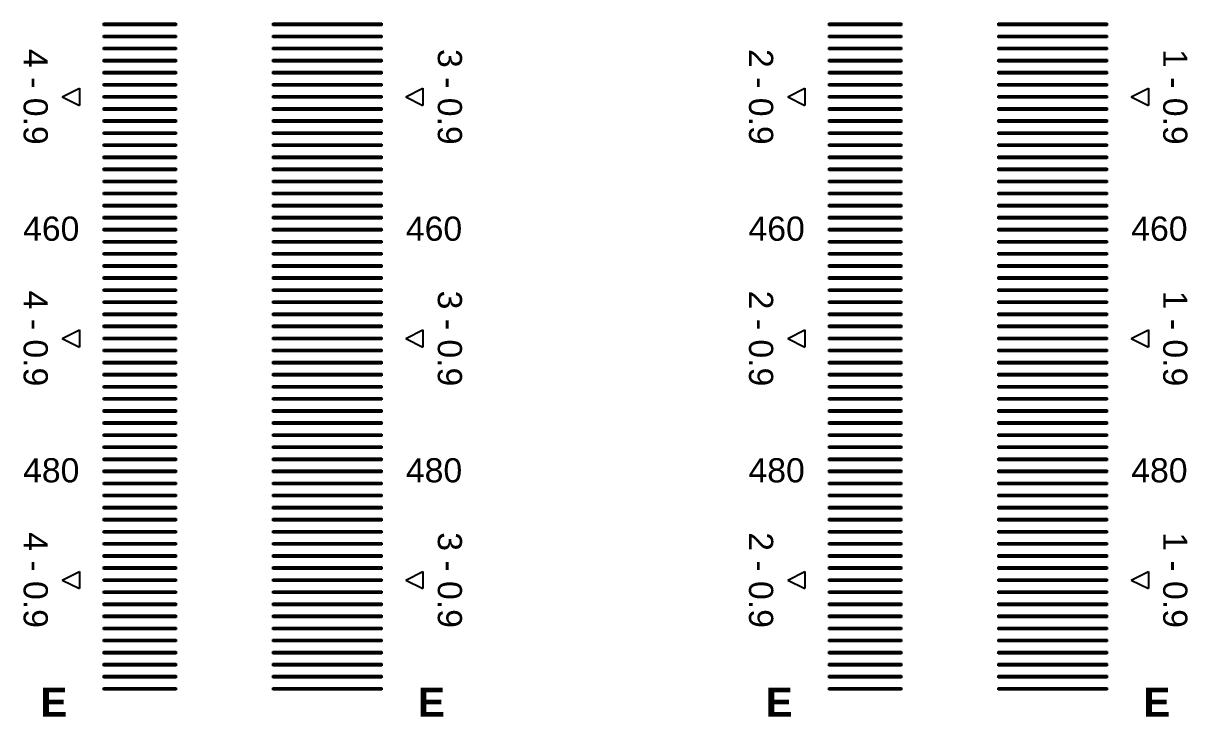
# Model space of a CAD drawing. Extents: x -24531 to 102469, y 86631 to 213631.
# Drawn here: x 53748.9 to 54230.5, y 147573.9 to 147860.9 of the extents above; entities that cross this region are included whole.
import ezdxf

# ---------------------------------------------------------------- set-up
doc = ezdxf.new("R2010")
doc.units = 13
doc.layers.add('CL - Label-1', color=120, linetype='Continuous')
doc.layers.add('CL - Label-2', color=132, linetype='Continuous')
doc.layers.add('CL - Sub-Micro', color=7, linetype='Continuous', true_color=0x47d1ff)
doc.styles.get("Standard").update_dxf_attribs({"font": 'arial.ttf'})

msp = doc.modelspace()

# ---------------------------------------------------------------- linework, layer by layer
at = {"layer": 'CL - Label-2'}
for p, q in [((53765.04, 147830.46), (53772.14, 147834)), ((53772.14, 147834), (53772.14, 147826.93)), ((53907.12, 147830.46), (53914.21, 147834)), ((53914.21, 147834), (53914.21, 147826.93)), ((54065.04, 147830.46), (54072.14, 147834)), ((54072.14, 147834), (54072.14, 147826.93)), ((54207.12, 147830.46), (54214.21, 147834)), ((54214.21, 147834), (54214.21, 147826.93)), ((53765.04, 147830.46), (53772.14, 147826.93)), ((53907.12, 147830.46), (53914.21, 147826.93)), ((54065.04, 147830.46), (54072.14, 147826.93)), ((54207.12, 147830.46), (54214.21, 147826.93)), ((53765.04, 147730.46), (53772.14, 147734)), ((53772.14, 147734), (53772.14, 147726.93)), ((53907.12, 147730.46), (53914.21, 147734)), ((53914.21, 147734), (53914.21, 147726.93)), ((54065.04, 147730.46), (54072.14, 147734)), ((54072.14, 147734), (54072.14, 147726.93)), ((54207.12, 147730.46), (54214.21, 147734)), ((54214.21, 147734), (54214.21, 147726.93)), ((53765.04, 147730.46), (53772.14, 147726.93)), ((53907.12, 147730.46), (53914.21, 147726.93)), ((54065.04, 147730.46), (54072.14, 147726.93)), ((54207.12, 147730.46), (54214.21, 147726.93)), ((53765.04, 147630.46), (53772.14, 147634)), ((53772.14, 147634), (53772.14, 147626.93)), ((53907.12, 147630.46), (53914.21, 147634)), ((53914.21, 147634), (53914.21, 147626.93)), ((54065.04, 147630.46), (54072.14, 147634)), ((54072.14, 147634), (54072.14, 147626.93)), ((54207.12, 147630.46), (54214.21, 147634)), ((54214.21, 147634), (54214.21, 147626.93)), ((53765.04, 147630.46), (53772.14, 147626.93)), ((53907.12, 147630.46), (53914.21, 147626.93)), ((54065.04, 147630.46), (54072.14, 147626.93)), ((54207.12, 147630.46), (54214.21, 147626.93))]:
    msp.add_line(p, q, dxfattribs=at)
at = {"layer": 'CL - Sub-Micro'}
for p, q in [((53782.12, 147860.01), (53782.12, 147860.91)), ((53782.12, 147860.91), (53812.12, 147860.91)), ((53812.12, 147860.01), (53782.12, 147860.01)), ((53812.12, 147860.91), (53812.12, 147860.01)), ((53852.12, 147860.01), (53852.12, 147860.91)), ((53852.12, 147860.91), (53897.12, 147860.91)), ((53897.12, 147860.01), (53852.12, 147860.01)), ((53897.12, 147860.91), (53897.12, 147860.01)), ((54082.12, 147860.01), (54082.12, 147860.91)), ((54082.12, 147860.91), (54112.12, 147860.91)), ((54112.12, 147860.01), (54082.12, 147860.01)), ((54112.12, 147860.91), (54112.12, 147860.01)), ((54152.12, 147860.01), (54152.12, 147860.91)), ((54152.12, 147860.91), (54197.12, 147860.91)), ((54197.12, 147860.01), (54152.12, 147860.01)), ((54197.12, 147860.91), (54197.12, 147860.01)), ((53782.12, 147855.01), (53782.12, 147855.91)), ((53782.12, 147855.91), (53812.12, 147855.91)), ((53812.12, 147855.01), (53782.12, 147855.01)), ((53812.12, 147855.91), (53812.12, 147855.01)), ((53852.12, 147855.01), (53852.12, 147855.91)), ((53852.12, 147855.91), (53897.12, 147855.91)), ((53897.12, 147855.01), (53852.12, 147855.01)), ((53897.12, 147855.91), (53897.12, 147855.01)), ((54082.12, 147855.01), (54082.12, 147855.91)), ((54082.12, 147855.91), (54112.12, 147855.91)), ((54112.12, 147855.01), (54082.12, 147855.01)), ((54112.12, 147855.91), (54112.12, 147855.01)), ((54152.12, 147855.01), (54152.12, 147855.91)), ((54152.12, 147855.91), (54197.12, 147855.91)), ((54197.12, 147855.01), (54152.12, 147855.01)), ((54197.12, 147855.91), (54197.12, 147855.01)), ((53782.12, 147850.01), (53782.12, 147850.91)), ((53782.12, 147850.91), (53812.12, 147850.91)), ((53812.12, 147850.01), (53782.12, 147850.01)), ((53812.12, 147850.91), (53812.12, 147850.01)), ((53852.12, 147850.01), (53852.12, 147850.91)), ((53852.12, 147850.91), (53897.12, 147850.91)), ((53897.12, 147850.01), (53852.12, 147850.01)), ((53897.12, 147850.91), (53897.12, 147850.01)), ((54082.12, 147850.01), (54082.12, 147850.91)), ((54082.12, 147850.91), (54112.12, 147850.91)), ((54112.12, 147850.01), (54082.12, 147850.01)), ((54112.12, 147850.91), (54112.12, 147850.01)), ((54152.12, 147850.01), (54152.12, 147850.91)), ((54152.12, 147850.91), (54197.12, 147850.91)), ((54197.12, 147850.01), (54152.12, 147850.01)), ((54197.12, 147850.91), (54197.12, 147850.01)), ((53782.12, 147845.01), (53782.12, 147845.91)), ((53782.12, 147845.91), (53812.12, 147845.91)), ((53812.12, 147845.01), (53782.12, 147845.01)), ((53812.12, 147845.91), (53812.12, 147845.01)), ((53852.12, 147845.01), (53852.12, 147845.91)), ((53852.12, 147845.91), (53897.12, 147845.91)), ((53897.12, 147845.01), (53852.12, 147845.01)), ((53897.12, 147845.91), (53897.12, 147845.01)), ((54082.12, 147845.01), (54082.12, 147845.91)), ((54082.12, 147845.91), (54112.12, 147845.91)), ((54112.12, 147845.01), (54082.12, 147845.01)), ((54112.12, 147845.91), (54112.12, 147845.01)), ((54152.12, 147845.01), (54152.12, 147845.91)), ((54152.12, 147845.91), (54197.12, 147845.91)), ((54197.12, 147845.01), (54152.12, 147845.01)), ((54197.12, 147845.91), (54197.12, 147845.01)), ((53782.12, 147840.01), (53782.12, 147840.91)), ((53782.12, 147840.91), (53812.12, 147840.91)), ((53812.12, 147840.01), (53782.12, 147840.01)), ((53812.12, 147840.91), (53812.12, 147840.01)), ((53852.12, 147840.01), (53852.12, 147840.91)), ((53852.12, 147840.91), (53897.12, 147840.91)), ((53897.12, 147840.01), (53852.12, 147840.01)), ((53897.12, 147840.91), (53897.12, 147840.01)), ((54082.12, 147840.01), (54082.12, 147840.91)), ((54082.12, 147840.91), (54112.12, 147840.91)), ((54112.12, 147840.01), (54082.12, 147840.01)), ((54112.12, 147840.91), (54112.12, 147840.01)), ((54152.12, 147840.01), (54152.12, 147840.91)), ((54152.12, 147840.91), (54197.12, 147840.91)), ((54197.12, 147840.01), (54152.12, 147840.01)), ((54197.12, 147840.91), (54197.12, 147840.01)), ((53782.12, 147835.01), (53782.12, 147835.91)), ((53782.12, 147835.91), (53812.12, 147835.91)), ((53812.12, 147835.01), (53782.12, 147835.01)), ((53812.12, 147835.91), (53812.12, 147835.01)), ((53852.12, 147835.01), (53852.12, 147835.91)), ((53852.12, 147835.91), (53897.12, 147835.91)), ((53897.12, 147835.01), (53852.12, 147835.01)), ((53897.12, 147835.91), (53897.12, 147835.01)), ((54082.12, 147835.01), (54082.12, 147835.91)), ((54082.12, 147835.91), (54112.12, 147835.91)), ((54112.12, 147835.01), (54082.12, 147835.01)), ((54112.12, 147835.91), (54112.12, 147835.01)), ((54152.12, 147835.01), (54152.12, 147835.91)), ((54152.12, 147835.91), (54197.12, 147835.91)), ((54197.12, 147835.01), (54152.12, 147835.01)), ((54197.12, 147835.91), (54197.12, 147835.01)), ((53782.12, 147830.01), (53782.12, 147830.91)), ((53782.12, 147830.91), (53812.12, 147830.91)), ((53812.12, 147830.01), (53782.12, 147830.01)), ((53812.12, 147830.91), (53812.12, 147830.01)), ((53852.12, 147830.01), (53852.12, 147830.91)), ((53852.12, 147830.91), (53897.12, 147830.91)), ((53897.12, 147830.01), (53852.12, 147830.01)), ((53897.12, 147830.91), (53897.12, 147830.01)), ((54082.12, 147830.01), (54082.12, 147830.91)), ((54082.12, 147830.91), (54112.12, 147830.91)), ((54112.12, 147830.01), (54082.12, 147830.01)), ((54112.12, 147830.91), (54112.12, 147830.01)), ((54152.12, 147830.01), (54152.12, 147830.91)), ((54152.12, 147830.91), (54197.12, 147830.91)), ((54197.12, 147830.01), (54152.12, 147830.01)), ((54197.12, 147830.91), (54197.12, 147830.01)), ((53782.12, 147825.01), (53782.12, 147825.91)), ((53782.12, 147825.91), (53812.12, 147825.91)), ((53812.12, 147825.01), (53782.12, 147825.01)), ((53812.12, 147825.91), (53812.12, 147825.01)), ((53852.12, 147825.01), (53852.12, 147825.91)), ((53852.12, 147825.91), (53897.12, 147825.91)), ((53897.12, 147825.01), (53852.12, 147825.01)), ((53897.12, 147825.91), (53897.12, 147825.01)), ((54082.12, 147825.01), (54082.12, 147825.91)), ((54082.12, 147825.91), (54112.12, 147825.91)), ((54112.12, 147825.01), (54082.12, 147825.01)), ((54112.12, 147825.91), (54112.12, 147825.01)), ((54152.12, 147825.01), (54152.12, 147825.91)), ((54152.12, 147825.91), (54197.12, 147825.91)), ((54197.12, 147825.01), (54152.12, 147825.01)), ((54197.12, 147825.91), (54197.12, 147825.01)), ((53782.12, 147820.01), (53782.12, 147820.91)), ((53782.12, 147820.91), (53812.12, 147820.91)), ((53812.12, 147820.01), (53782.12, 147820.01)), ((53812.12, 147820.91), (53812.12, 147820.01)), ((53852.12, 147820.01), (53852.12, 147820.91)), ((53852.12, 147820.91), (53897.12, 147820.91)), ((53897.12, 147820.01), (53852.12, 147820.01)), ((53897.12, 147820.91), (53897.12, 147820.01)), ((54082.12, 147820.01), (54082.12, 147820.91)), ((54082.12, 147820.91), (54112.12, 147820.91)), ((54112.12, 147820.01), (54082.12, 147820.01)), ((54112.12, 147820.91), (54112.12, 147820.01)), ((54152.12, 147820.01), (54152.12, 147820.91)), ((54152.12, 147820.91), (54197.12, 147820.91)), ((54197.12, 147820.01), (54152.12, 147820.01)), ((54197.12, 147820.91), (54197.12, 147820.01)), ((53782.12, 147815.01), (53782.12, 147815.91)), ((53782.12, 147815.91), (53812.12, 147815.91)), ((53812.12, 147815.01), (53782.12, 147815.01)), ((53812.12, 147815.91), (53812.12, 147815.01)), ((53852.12, 147815.01), (53852.12, 147815.91)), ((53852.12, 147815.91), (53897.12, 147815.91)), ((53897.12, 147815.01), (53852.12, 147815.01)), ((53897.12, 147815.91), (53897.12, 147815.01)), ((54082.12, 147815.01), (54082.12, 147815.91)), ((54082.12, 147815.91), (54112.12, 147815.91)), ((54112.12, 147815.01), (54082.12, 147815.01)), ((54112.12, 147815.91), (54112.12, 147815.01)), ((54152.12, 147815.01), (54152.12, 147815.91)), ((54152.12, 147815.91), (54197.12, 147815.91)), ((54197.12, 147815.01), (54152.12, 147815.01)), ((54197.12, 147815.91), (54197.12, 147815.01)), ((53782.12, 147810.01), (53782.12, 147810.91)), ((53782.12, 147810.91), (53812.12, 147810.91)), ((53812.12, 147810.01), (53782.12, 147810.01)), ((53812.12, 147810.91), (53812.12, 147810.01)), ((53852.12, 147810.01), (53852.12, 147810.91)), ((53852.12, 147810.91), (53897.12, 147810.91)), ((53897.12, 147810.01), (53852.12, 147810.01)), ((53897.12, 147810.91), (53897.12, 147810.01)), ((54082.12, 147810.01), (54082.12, 147810.91)), ((54082.12, 147810.91), (54112.12, 147810.91)), ((54112.12, 147810.01), (54082.12, 147810.01)), ((54112.12, 147810.91), (54112.12, 147810.01)), ((54152.12, 147810.01), (54152.12, 147810.91)), ((54152.12, 147810.91), (54197.12, 147810.91)), ((54197.12, 147810.01), (54152.12, 147810.01)), ((54197.12, 147810.91), (54197.12, 147810.01)), ((53782.12, 147805.01), (53782.12, 147805.91)), ((53782.12, 147805.91), (53812.12, 147805.91)), ((53812.12, 147805.91), (53812.12, 147805.01)), ((53852.12, 147805.01), (53852.12, 147805.91)), ((53852.12, 147805.91), (53897.12, 147805.91)), ((53897.12, 147805.91), (53897.12, 147805.01)), ((54082.12, 147805.01), (54082.12, 147805.91)), ((54082.12, 147805.91), (54112.12, 147805.91)), ((54112.12, 147805.91), (54112.12, 147805.01)), ((54152.12, 147805.01), (54152.12, 147805.91)), ((54152.12, 147805.91), (54197.12, 147805.91)), ((54197.12, 147805.91), (54197.12, 147805.01)), ((53812.12, 147805.01), (53782.12, 147805.01)), ((53782.12, 147800.01), (53782.12, 147800.91)), ((53782.12, 147800.91), (53812.12, 147800.91)), ((53812.12, 147800.91), (53812.12, 147800.01)), ((53897.12, 147805.01), (53852.12, 147805.01)), ((53852.12, 147800.01), (53852.12, 147800.91)), ((53852.12, 147800.91), (53897.12, 147800.91)), ((53897.12, 147800.91), (53897.12, 147800.01)), ((54112.12, 147805.01), (54082.12, 147805.01)), ((54082.12, 147800.01), (54082.12, 147800.91)), ((54082.12, 147800.91), (54112.12, 147800.91)), ((54112.12, 147800.91), (54112.12, 147800.01)), ((54197.12, 147805.01), (54152.12, 147805.01)), ((54152.12, 147800.01), (54152.12, 147800.91)), ((54152.12, 147800.91), (54197.12, 147800.91)), ((54197.12, 147800.91), (54197.12, 147800.01)), ((53812.12, 147800.01), (53782.12, 147800.01)), ((53782.12, 147795.01), (53782.12, 147795.91)), ((53782.12, 147795.91), (53812.12, 147795.91)), ((53812.12, 147795.91), (53812.12, 147795.01)), ((53897.12, 147800.01), (53852.12, 147800.01)), ((53852.12, 147795.01), (53852.12, 147795.91)), ((53852.12, 147795.91), (53897.12, 147795.91)), ((53897.12, 147795.91), (53897.12, 147795.01)), ((54112.12, 147800.01), (54082.12, 147800.01)), ((54082.12, 147795.01), (54082.12, 147795.91)), ((54082.12, 147795.91), (54112.12, 147795.91)), ((54112.12, 147795.91), (54112.12, 147795.01)), ((54197.12, 147800.01), (54152.12, 147800.01)), ((54152.12, 147795.01), (54152.12, 147795.91)), ((54152.12, 147795.91), (54197.12, 147795.91)), ((54197.12, 147795.91), (54197.12, 147795.01)), ((53812.12, 147795.01), (53782.12, 147795.01)), ((53782.12, 147790.01), (53782.12, 147790.91)), ((53782.12, 147790.91), (53812.12, 147790.91)), ((53812.12, 147790.91), (53812.12, 147790.01)), ((53897.12, 147795.01), (53852.12, 147795.01)), ((53852.12, 147790.01), (53852.12, 147790.91)), ((53852.12, 147790.91), (53897.12, 147790.91)), ((53897.12, 147790.91), (53897.12, 147790.01)), ((54112.12, 147795.01), (54082.12, 147795.01)), ((54082.12, 147790.01), (54082.12, 147790.91)), ((54082.12, 147790.91), (54112.12, 147790.91)), ((54112.12, 147790.91), (54112.12, 147790.01)), ((54197.12, 147795.01), (54152.12, 147795.01)), ((54152.12, 147790.01), (54152.12, 147790.91)), ((54152.12, 147790.91), (54197.12, 147790.91)), ((54197.12, 147790.91), (54197.12, 147790.01)), ((53812.12, 147790.01), (53782.12, 147790.01)), ((53782.12, 147785.01), (53782.12, 147785.91)), ((53782.12, 147785.91), (53812.12, 147785.91)), ((53812.12, 147785.91), (53812.12, 147785.01)), ((53897.12, 147790.01), (53852.12, 147790.01)), ((53852.12, 147785.01), (53852.12, 147785.91)), ((53852.12, 147785.91), (53897.12, 147785.91)), ((53897.12, 147785.91), (53897.12, 147785.01)), ((54112.12, 147790.01), (54082.12, 147790.01)), ((54082.12, 147785.01), (54082.12, 147785.91)), ((54082.12, 147785.91), (54112.12, 147785.91)), ((54112.12, 147785.91), (54112.12, 147785.01)), ((54197.12, 147790.01), (54152.12, 147790.01)), ((54152.12, 147785.01), (54152.12, 147785.91)), ((54152.12, 147785.91), (54197.12, 147785.91)), ((54197.12, 147785.91), (54197.12, 147785.01)), ((53812.12, 147785.01), (53782.12, 147785.01)), ((53897.12, 147785.01), (53852.12, 147785.01)), ((54112.12, 147785.01), (54082.12, 147785.01)), ((54197.12, 147785.01), (54152.12, 147785.01)), ((53782.12, 147780.01), (53782.12, 147780.91)), ((53782.12, 147780.91), (53812.12, 147780.91)), ((53812.12, 147780.01), (53782.12, 147780.01)), ((53812.12, 147780.91), (53812.12, 147780.01)), ((53852.12, 147780.01), (53852.12, 147780.91)), ((53852.12, 147780.91), (53897.12, 147780.91)), ((53897.12, 147780.01), (53852.12, 147780.01)), ((53897.12, 147780.91), (53897.12, 147780.01)), ((54082.12, 147780.01), (54082.12, 147780.91)), ((54082.12, 147780.91), (54112.12, 147780.91)), ((54112.12, 147780.01), (54082.12, 147780.01)), ((54112.12, 147780.91), (54112.12, 147780.01)), ((54152.12, 147780.01), (54152.12, 147780.91)), ((54152.12, 147780.91), (54197.12, 147780.91)), ((54197.12, 147780.01), (54152.12, 147780.01)), ((54197.12, 147780.91), (54197.12, 147780.01)), ((53782.12, 147775.01), (53782.12, 147775.91)), ((53782.12, 147775.91), (53812.12, 147775.91)), ((53812.12, 147775.01), (53782.12, 147775.01)), ((53812.12, 147775.91), (53812.12, 147775.01)), ((53852.12, 147775.01), (53852.12, 147775.91)), ((53852.12, 147775.91), (53897.12, 147775.91)), ((53897.12, 147775.01), (53852.12, 147775.01)), ((53897.12, 147775.91), (53897.12, 147775.01)), ((54082.12, 147775.01), (54082.12, 147775.91)), ((54082.12, 147775.91), (54112.12, 147775.91)), ((54112.12, 147775.01), (54082.12, 147775.01)), ((54112.12, 147775.91), (54112.12, 147775.01)), ((54152.12, 147775.01), (54152.12, 147775.91)), ((54152.12, 147775.91), (54197.12, 147775.91)), ((54197.12, 147775.01), (54152.12, 147775.01)), ((54197.12, 147775.91), (54197.12, 147775.01)), ((53782.12, 147770.01), (53782.12, 147770.91)), ((53782.12, 147770.91), (53812.12, 147770.91)), ((53812.12, 147770.01), (53782.12, 147770.01)), ((53812.12, 147770.91), (53812.12, 147770.01)), ((53852.12, 147770.01), (53852.12, 147770.91)), ((53852.12, 147770.91), (53897.12, 147770.91)), ((53897.12, 147770.01), (53852.12, 147770.01)), ((53897.12, 147770.91), (53897.12, 147770.01)), ((54082.12, 147770.01), (54082.12, 147770.91)), ((54082.12, 147770.91), (54112.12, 147770.91)), ((54112.12, 147770.01), (54082.12, 147770.01)), ((54112.12, 147770.91), (54112.12, 147770.01)), ((54152.12, 147770.01), (54152.12, 147770.91)), ((54152.12, 147770.91), (54197.12, 147770.91)), ((54197.12, 147770.01), (54152.12, 147770.01)), ((54197.12, 147770.91), (54197.12, 147770.01)), ((53782.12, 147765.01), (53782.12, 147765.91)), ((53782.12, 147765.91), (53812.12, 147765.91)), ((53812.12, 147765.01), (53782.12, 147765.01)), ((53812.12, 147765.91), (53812.12, 147765.01)), ((53852.12, 147765.01), (53852.12, 147765.91)), ((53852.12, 147765.91), (53897.12, 147765.91)), ((53897.12, 147765.01), (53852.12, 147765.01)), ((53897.12, 147765.91), (53897.12, 147765.01)), ((54082.12, 147765.01), (54082.12, 147765.91)), ((54082.12, 147765.91), (54112.12, 147765.91)), ((54112.12, 147765.01), (54082.12, 147765.01)), ((54112.12, 147765.91), (54112.12, 147765.01)), ((54152.12, 147765.01), (54152.12, 147765.91)), ((54152.12, 147765.91), (54197.12, 147765.91)), ((54197.12, 147765.01), (54152.12, 147765.01)), ((54197.12, 147765.91), (54197.12, 147765.01)), ((53782.12, 147760.01), (53782.12, 147760.91)), ((53782.12, 147760.91), (53812.12, 147760.91)), ((53812.12, 147760.01), (53782.12, 147760.01)), ((53812.12, 147760.91), (53812.12, 147760.01)), ((53852.12, 147760.01), (53852.12, 147760.91)), ((53852.12, 147760.91), (53897.12, 147760.91)), ((53897.12, 147760.01), (53852.12, 147760.01)), ((53897.12, 147760.91), (53897.12, 147760.01)), ((54082.12, 147760.01), (54082.12, 147760.91)), ((54082.12, 147760.91), (54112.12, 147760.91)), ((54112.12, 147760.01), (54082.12, 147760.01)), ((54112.12, 147760.91), (54112.12, 147760.01)), ((54152.12, 147760.01), (54152.12, 147760.91)), ((54152.12, 147760.91), (54197.12, 147760.91)), ((54197.12, 147760.01), (54152.12, 147760.01)), ((54197.12, 147760.91), (54197.12, 147760.01)), ((53782.12, 147755.01), (53782.12, 147755.91)), ((53782.12, 147755.91), (53812.12, 147755.91)), ((53812.12, 147755.01), (53782.12, 147755.01)), ((53812.12, 147755.91), (53812.12, 147755.01)), ((53852.12, 147755.01), (53852.12, 147755.91)), ((53852.12, 147755.91), (53897.12, 147755.91)), ((53897.12, 147755.01), (53852.12, 147755.01)), ((53897.12, 147755.91), (53897.12, 147755.01)), ((54082.12, 147755.01), (54082.12, 147755.91)), ((54082.12, 147755.91), (54112.12, 147755.91)), ((54112.12, 147755.01), (54082.12, 147755.01)), ((54112.12, 147755.91), (54112.12, 147755.01)), ((54152.12, 147755.01), (54152.12, 147755.91)), ((54152.12, 147755.91), (54197.12, 147755.91)), ((54197.12, 147755.01), (54152.12, 147755.01)), ((54197.12, 147755.91), (54197.12, 147755.01)), ((53782.12, 147750.01), (53782.12, 147750.91)), ((53782.12, 147750.91), (53812.12, 147750.91)), ((53812.12, 147750.01), (53782.12, 147750.01)), ((53812.12, 147750.91), (53812.12, 147750.01)), ((53852.12, 147750.01), (53852.12, 147750.91)), ((53852.12, 147750.91), (53897.12, 147750.91)), ((53897.12, 147750.01), (53852.12, 147750.01)), ((53897.12, 147750.91), (53897.12, 147750.01)), ((54082.12, 147750.01), (54082.12, 147750.91)), ((54082.12, 147750.91), (54112.12, 147750.91)), ((54112.12, 147750.01), (54082.12, 147750.01)), ((54112.12, 147750.91), (54112.12, 147750.01)), ((54152.12, 147750.01), (54152.12, 147750.91)), ((54152.12, 147750.91), (54197.12, 147750.91)), ((54197.12, 147750.01), (54152.12, 147750.01)), ((54197.12, 147750.91), (54197.12, 147750.01)), ((53782.12, 147745.01), (53782.12, 147745.91)), ((53782.12, 147745.91), (53812.12, 147745.91)), ((53812.12, 147745.01), (53782.12, 147745.01)), ((53812.12, 147745.91), (53812.12, 147745.01)), ((53852.12, 147745.01), (53852.12, 147745.91)), ((53852.12, 147745.91), (53897.12, 147745.91)), ((53897.12, 147745.01), (53852.12, 147745.01)), ((53897.12, 147745.91), (53897.12, 147745.01)), ((54082.12, 147745.01), (54082.12, 147745.91)), ((54082.12, 147745.91), (54112.12, 147745.91)), ((54112.12, 147745.01), (54082.12, 147745.01)), ((54112.12, 147745.91), (54112.12, 147745.01)), ((54152.12, 147745.01), (54152.12, 147745.91)), ((54152.12, 147745.91), (54197.12, 147745.91)), ((54197.12, 147745.01), (54152.12, 147745.01)), ((54197.12, 147745.91), (54197.12, 147745.01)), ((53782.12, 147740.01), (53782.12, 147740.91)), ((53782.12, 147740.91), (53812.12, 147740.91)), ((53812.12, 147740.01), (53782.12, 147740.01)), ((53812.12, 147740.91), (53812.12, 147740.01)), ((53852.12, 147740.01), (53852.12, 147740.91)), ((53852.12, 147740.91), (53897.12, 147740.91)), ((53897.12, 147740.01), (53852.12, 147740.01)), ((53897.12, 147740.91), (53897.12, 147740.01)), ((54082.12, 147740.01), (54082.12, 147740.91)), ((54082.12, 147740.91), (54112.12, 147740.91)), ((54112.12, 147740.01), (54082.12, 147740.01)), ((54112.12, 147740.91), (54112.12, 147740.01)), ((54152.12, 147740.01), (54152.12, 147740.91)), ((54152.12, 147740.91), (54197.12, 147740.91)), ((54197.12, 147740.01), (54152.12, 147740.01)), ((54197.12, 147740.91), (54197.12, 147740.01)), ((53782.12, 147735.01), (53782.12, 147735.91)), ((53782.12, 147735.91), (53812.12, 147735.91)), ((53812.12, 147735.01), (53782.12, 147735.01)), ((53812.12, 147735.91), (53812.12, 147735.01)), ((53852.12, 147735.01), (53852.12, 147735.91)), ((53852.12, 147735.91), (53897.12, 147735.91)), ((53897.12, 147735.01), (53852.12, 147735.01)), ((53897.12, 147735.91), (53897.12, 147735.01)), ((54082.12, 147735.01), (54082.12, 147735.91)), ((54082.12, 147735.91), (54112.12, 147735.91)), ((54112.12, 147735.01), (54082.12, 147735.01)), ((54112.12, 147735.91), (54112.12, 147735.01)), ((54152.12, 147735.01), (54152.12, 147735.91)), ((54152.12, 147735.91), (54197.12, 147735.91)), ((54197.12, 147735.01), (54152.12, 147735.01)), ((54197.12, 147735.91), (54197.12, 147735.01)), ((53782.12, 147730.01), (53782.12, 147730.91)), ((53782.12, 147730.91), (53812.12, 147730.91)), ((53812.12, 147730.01), (53782.12, 147730.01)), ((53812.12, 147730.91), (53812.12, 147730.01)), ((53852.12, 147730.01), (53852.12, 147730.91)), ((53852.12, 147730.91), (53897.12, 147730.91)), ((53897.12, 147730.01), (53852.12, 147730.01)), ((53897.12, 147730.91), (53897.12, 147730.01)), ((54082.12, 147730.01), (54082.12, 147730.91)), ((54082.12, 147730.91), (54112.12, 147730.91)), ((54112.12, 147730.01), (54082.12, 147730.01)), ((54112.12, 147730.91), (54112.12, 147730.01)), ((54152.12, 147730.01), (54152.12, 147730.91)), ((54152.12, 147730.91), (54197.12, 147730.91)), ((54197.12, 147730.01), (54152.12, 147730.01)), ((54197.12, 147730.91), (54197.12, 147730.01)), ((53782.12, 147725.01), (53782.12, 147725.91)), ((53782.12, 147725.91), (53812.12, 147725.91)), ((53812.12, 147725.01), (53782.12, 147725.01)), ((53812.12, 147725.91), (53812.12, 147725.01)), ((53852.12, 147725.01), (53852.12, 147725.91)), ((53852.12, 147725.91), (53897.12, 147725.91)), ((53897.12, 147725.01), (53852.12, 147725.01)), ((53897.12, 147725.91), (53897.12, 147725.01)), ((54082.12, 147725.01), (54082.12, 147725.91)), ((54082.12, 147725.91), (54112.12, 147725.91)), ((54112.12, 147725.01), (54082.12, 147725.01)), ((54112.12, 147725.91), (54112.12, 147725.01)), ((54152.12, 147725.01), (54152.12, 147725.91)), ((54152.12, 147725.91), (54197.12, 147725.91)), ((54197.12, 147725.01), (54152.12, 147725.01)), ((54197.12, 147725.91), (54197.12, 147725.01)), ((53782.12, 147720.01), (53782.12, 147720.91)), ((53782.12, 147720.91), (53812.12, 147720.91)), ((53812.12, 147720.01), (53782.12, 147720.01)), ((53812.12, 147720.91), (53812.12, 147720.01)), ((53852.12, 147720.01), (53852.12, 147720.91)), ((53852.12, 147720.91), (53897.12, 147720.91)), ((53897.12, 147720.01), (53852.12, 147720.01)), ((53897.12, 147720.91), (53897.12, 147720.01)), ((54082.12, 147720.01), (54082.12, 147720.91)), ((54082.12, 147720.91), (54112.12, 147720.91)), ((54112.12, 147720.01), (54082.12, 147720.01)), ((54112.12, 147720.91), (54112.12, 147720.01)), ((54152.12, 147720.01), (54152.12, 147720.91)), ((54152.12, 147720.91), (54197.12, 147720.91)), ((54197.12, 147720.01), (54152.12, 147720.01)), ((54197.12, 147720.91), (54197.12, 147720.01)), ((53782.12, 147715.01), (53782.12, 147715.91)), ((53782.12, 147715.91), (53812.12, 147715.91)), ((53812.12, 147715.01), (53782.12, 147715.01)), ((53812.12, 147715.91), (53812.12, 147715.01)), ((53852.12, 147715.01), (53852.12, 147715.91)), ((53852.12, 147715.91), (53897.12, 147715.91)), ((53897.12, 147715.01), (53852.12, 147715.01)), ((53897.12, 147715.91), (53897.12, 147715.01)), ((54082.12, 147715.01), (54082.12, 147715.91)), ((54082.12, 147715.91), (54112.12, 147715.91)), ((54112.12, 147715.01), (54082.12, 147715.01)), ((54112.12, 147715.91), (54112.12, 147715.01)), ((54152.12, 147715.01), (54152.12, 147715.91)), ((54152.12, 147715.91), (54197.12, 147715.91)), ((54197.12, 147715.01), (54152.12, 147715.01)), ((54197.12, 147715.91), (54197.12, 147715.01)), ((53782.12, 147710.01), (53782.12, 147710.91)), ((53782.12, 147710.91), (53812.12, 147710.91)), ((53812.12, 147710.01), (53782.12, 147710.01)), ((53812.12, 147710.91), (53812.12, 147710.01)), ((53852.12, 147710.01), (53852.12, 147710.91)), ((53852.12, 147710.91), (53897.12, 147710.91)), ((53897.12, 147710.01), (53852.12, 147710.01)), ((53897.12, 147710.91), (53897.12, 147710.01)), ((54082.12, 147710.01), (54082.12, 147710.91)), ((54082.12, 147710.91), (54112.12, 147710.91)), ((54112.12, 147710.01), (54082.12, 147710.01)), ((54112.12, 147710.91), (54112.12, 147710.01)), ((54152.12, 147710.01), (54152.12, 147710.91)), ((54152.12, 147710.91), (54197.12, 147710.91)), ((54197.12, 147710.01), (54152.12, 147710.01)), ((54197.12, 147710.91), (54197.12, 147710.01)), ((53782.12, 147705.01), (53782.12, 147705.91)), ((53782.12, 147705.91), (53812.12, 147705.91)), ((53812.12, 147705.01), (53782.12, 147705.01)), ((53812.12, 147705.91), (53812.12, 147705.01)), ((53852.12, 147705.01), (53852.12, 147705.91)), ((53852.12, 147705.91), (53897.12, 147705.91)), ((53897.12, 147705.01), (53852.12, 147705.01)), ((53897.12, 147705.91), (53897.12, 147705.01)), ((54082.12, 147705.01), (54082.12, 147705.91)), ((54082.12, 147705.91), (54112.12, 147705.91)), ((54112.12, 147705.01), (54082.12, 147705.01)), ((54112.12, 147705.91), (54112.12, 147705.01)), ((54152.12, 147705.01), (54152.12, 147705.91)), ((54152.12, 147705.91), (54197.12, 147705.91)), ((54197.12, 147705.01), (54152.12, 147705.01)), ((54197.12, 147705.91), (54197.12, 147705.01)), ((53782.12, 147700.01), (53782.12, 147700.91)), ((53782.12, 147700.91), (53812.12, 147700.91)), ((53812.12, 147700.01), (53782.12, 147700.01)), ((53812.12, 147700.91), (53812.12, 147700.01)), ((53852.12, 147700.01), (53852.12, 147700.91)), ((53852.12, 147700.91), (53897.12, 147700.91)), ((53897.12, 147700.01), (53852.12, 147700.01)), ((53897.12, 147700.91), (53897.12, 147700.01)), ((54082.12, 147700.01), (54082.12, 147700.91)), ((54082.12, 147700.91), (54112.12, 147700.91)), ((54112.12, 147700.01), (54082.12, 147700.01)), ((54112.12, 147700.91), (54112.12, 147700.01)), ((54152.12, 147700.01), (54152.12, 147700.91)), ((54152.12, 147700.91), (54197.12, 147700.91)), ((54197.12, 147700.01), (54152.12, 147700.01)), ((54197.12, 147700.91), (54197.12, 147700.01)), ((53782.12, 147695.01), (53782.12, 147695.91)), ((53782.12, 147695.91), (53812.12, 147695.91)), ((53812.12, 147695.01), (53782.12, 147695.01)), ((53812.12, 147695.91), (53812.12, 147695.01)), ((53852.12, 147695.01), (53852.12, 147695.91)), ((53852.12, 147695.91), (53897.12, 147695.91)), ((53897.12, 147695.01), (53852.12, 147695.01)), ((53897.12, 147695.91), (53897.12, 147695.01)), ((54082.12, 147695.01), (54082.12, 147695.91)), ((54082.12, 147695.91), (54112.12, 147695.91)), ((54112.12, 147695.01), (54082.12, 147695.01)), ((54112.12, 147695.91), (54112.12, 147695.01)), ((54152.12, 147695.01), (54152.12, 147695.91)), ((54152.12, 147695.91), (54197.12, 147695.91)), ((54197.12, 147695.01), (54152.12, 147695.01)), ((54197.12, 147695.91), (54197.12, 147695.01)), ((53782.12, 147690.01), (53782.12, 147690.91)), ((53782.12, 147690.91), (53812.12, 147690.91)), ((53812.12, 147690.01), (53782.12, 147690.01)), ((53812.12, 147690.91), (53812.12, 147690.01)), ((53852.12, 147690.01), (53852.12, 147690.91)), ((53852.12, 147690.91), (53897.12, 147690.91)), ((53897.12, 147690.01), (53852.12, 147690.01)), ((53897.12, 147690.91), (53897.12, 147690.01)), ((54082.12, 147690.01), (54082.12, 147690.91)), ((54082.12, 147690.91), (54112.12, 147690.91)), ((54112.12, 147690.01), (54082.12, 147690.01)), ((54112.12, 147690.91), (54112.12, 147690.01)), ((54152.12, 147690.01), (54152.12, 147690.91)), ((54152.12, 147690.91), (54197.12, 147690.91)), ((54197.12, 147690.01), (54152.12, 147690.01)), ((54197.12, 147690.91), (54197.12, 147690.01)), ((53782.12, 147685.01), (53782.12, 147685.91)), ((53782.12, 147685.91), (53812.12, 147685.91)), ((53812.12, 147685.01), (53782.12, 147685.01)), ((53812.12, 147685.91), (53812.12, 147685.01)), ((53852.12, 147685.01), (53852.12, 147685.91)), ((53852.12, 147685.91), (53897.12, 147685.91)), ((53897.12, 147685.01), (53852.12, 147685.01)), ((53897.12, 147685.91), (53897.12, 147685.01)), ((54082.12, 147685.01), (54082.12, 147685.91)), ((54082.12, 147685.91), (54112.12, 147685.91)), ((54112.12, 147685.01), (54082.12, 147685.01)), ((54112.12, 147685.91), (54112.12, 147685.01)), ((54152.12, 147685.01), (54152.12, 147685.91)), ((54152.12, 147685.91), (54197.12, 147685.91)), ((54197.12, 147685.01), (54152.12, 147685.01)), ((54197.12, 147685.91), (54197.12, 147685.01)), ((53782.12, 147680.01), (53782.12, 147680.91)), ((53782.12, 147680.91), (53812.12, 147680.91)), ((53812.12, 147680.01), (53782.12, 147680.01)), ((53812.12, 147680.91), (53812.12, 147680.01)), ((53852.12, 147680.01), (53852.12, 147680.91)), ((53852.12, 147680.91), (53897.12, 147680.91)), ((53897.12, 147680.01), (53852.12, 147680.01)), ((53897.12, 147680.91), (53897.12, 147680.01)), ((54082.12, 147680.01), (54082.12, 147680.91)), ((54082.12, 147680.91), (54112.12, 147680.91)), ((54112.12, 147680.01), (54082.12, 147680.01)), ((54112.12, 147680.91), (54112.12, 147680.01)), ((54152.12, 147680.01), (54152.12, 147680.91)), ((54152.12, 147680.91), (54197.12, 147680.91)), ((54197.12, 147680.01), (54152.12, 147680.01)), ((54197.12, 147680.91), (54197.12, 147680.01)), ((53782.12, 147675.01), (53782.12, 147675.91)), ((53782.12, 147675.91), (53812.12, 147675.91)), ((53812.12, 147675.01), (53782.12, 147675.01)), ((53812.12, 147675.91), (53812.12, 147675.01)), ((53852.12, 147675.01), (53852.12, 147675.91)), ((53852.12, 147675.91), (53897.12, 147675.91)), ((53897.12, 147675.01), (53852.12, 147675.01)), ((53897.12, 147675.91), (53897.12, 147675.01)), ((54082.12, 147675.01), (54082.12, 147675.91)), ((54082.12, 147675.91), (54112.12, 147675.91)), ((54112.12, 147675.01), (54082.12, 147675.01)), ((54112.12, 147675.91), (54112.12, 147675.01)), ((54152.12, 147675.01), (54152.12, 147675.91)), ((54152.12, 147675.91), (54197.12, 147675.91)), ((54197.12, 147675.01), (54152.12, 147675.01)), ((54197.12, 147675.91), (54197.12, 147675.01)), ((53782.12, 147670.01), (53782.12, 147670.91)), ((53782.12, 147670.91), (53812.12, 147670.91)), ((53812.12, 147670.91), (53812.12, 147670.01)), ((53852.12, 147670.01), (53852.12, 147670.91)), ((53852.12, 147670.91), (53897.12, 147670.91)), ((53897.12, 147670.91), (53897.12, 147670.01)), ((54082.12, 147670.01), (54082.12, 147670.91)), ((54082.12, 147670.91), (54112.12, 147670.91)), ((54112.12, 147670.91), (54112.12, 147670.01)), ((54152.12, 147670.01), (54152.12, 147670.91)), ((54152.12, 147670.91), (54197.12, 147670.91)), ((54197.12, 147670.91), (54197.12, 147670.01)), ((53812.12, 147670.01), (53782.12, 147670.01)), ((53782.12, 147665.01), (53782.12, 147665.91)), ((53782.12, 147665.91), (53812.12, 147665.91)), ((53812.12, 147665.91), (53812.12, 147665.01)), ((53897.12, 147670.01), (53852.12, 147670.01)), ((53852.12, 147665.01), (53852.12, 147665.91)), ((53852.12, 147665.91), (53897.12, 147665.91)), ((53897.12, 147665.91), (53897.12, 147665.01)), ((54112.12, 147670.01), (54082.12, 147670.01)), ((54082.12, 147665.01), (54082.12, 147665.91)), ((54082.12, 147665.91), (54112.12, 147665.91)), ((54112.12, 147665.91), (54112.12, 147665.01)), ((54197.12, 147670.01), (54152.12, 147670.01)), ((54152.12, 147665.01), (54152.12, 147665.91)), ((54152.12, 147665.91), (54197.12, 147665.91)), ((54197.12, 147665.91), (54197.12, 147665.01)), ((53812.12, 147665.01), (53782.12, 147665.01)), ((53782.12, 147660.01), (53782.12, 147660.91)), ((53782.12, 147660.91), (53812.12, 147660.91)), ((53812.12, 147660.91), (53812.12, 147660.01)), ((53897.12, 147665.01), (53852.12, 147665.01)), ((53852.12, 147660.01), (53852.12, 147660.91)), ((53852.12, 147660.91), (53897.12, 147660.91)), ((53897.12, 147660.91), (53897.12, 147660.01)), ((54112.12, 147665.01), (54082.12, 147665.01)), ((54082.12, 147660.01), (54082.12, 147660.91)), ((54082.12, 147660.91), (54112.12, 147660.91)), ((54112.12, 147660.91), (54112.12, 147660.01)), ((54197.12, 147665.01), (54152.12, 147665.01)), ((54152.12, 147660.01), (54152.12, 147660.91)), ((54152.12, 147660.91), (54197.12, 147660.91)), ((54197.12, 147660.91), (54197.12, 147660.01)), ((53812.12, 147660.01), (53782.12, 147660.01)), ((53782.12, 147655.01), (53782.12, 147655.91)), ((53782.12, 147655.91), (53812.12, 147655.91)), ((53812.12, 147655.91), (53812.12, 147655.01)), ((53897.12, 147660.01), (53852.12, 147660.01)), ((53852.12, 147655.01), (53852.12, 147655.91)), ((53852.12, 147655.91), (53897.12, 147655.91)), ((53897.12, 147655.91), (53897.12, 147655.01)), ((54112.12, 147660.01), (54082.12, 147660.01)), ((54082.12, 147655.01), (54082.12, 147655.91)), ((54082.12, 147655.91), (54112.12, 147655.91)), ((54112.12, 147655.91), (54112.12, 147655.01)), ((54197.12, 147660.01), (54152.12, 147660.01)), ((54152.12, 147655.01), (54152.12, 147655.91)), ((54152.12, 147655.91), (54197.12, 147655.91)), ((54197.12, 147655.91), (54197.12, 147655.01)), ((53812.12, 147655.01), (53782.12, 147655.01)), ((53897.12, 147655.01), (53852.12, 147655.01)), ((54112.12, 147655.01), (54082.12, 147655.01)), ((54197.12, 147655.01), (54152.12, 147655.01)), ((53782.12, 147650.01), (53782.12, 147650.91)), ((53782.12, 147650.91), (53812.12, 147650.91)), ((53812.12, 147650.01), (53782.12, 147650.01)), ((53812.12, 147650.91), (53812.12, 147650.01)), ((53852.12, 147650.01), (53852.12, 147650.91)), ((53852.12, 147650.91), (53897.12, 147650.91)), ((53897.12, 147650.01), (53852.12, 147650.01)), ((53897.12, 147650.91), (53897.12, 147650.01)), ((54082.12, 147650.01), (54082.12, 147650.91)), ((54082.12, 147650.91), (54112.12, 147650.91)), ((54112.12, 147650.01), (54082.12, 147650.01)), ((54112.12, 147650.91), (54112.12, 147650.01)), ((54152.12, 147650.01), (54152.12, 147650.91)), ((54152.12, 147650.91), (54197.12, 147650.91)), ((54197.12, 147650.01), (54152.12, 147650.01)), ((54197.12, 147650.91), (54197.12, 147650.01)), ((53782.12, 147645.01), (53782.12, 147645.91)), ((53782.12, 147645.91), (53812.12, 147645.91)), ((53812.12, 147645.01), (53782.12, 147645.01)), ((53812.12, 147645.91), (53812.12, 147645.01)), ((53852.12, 147645.01), (53852.12, 147645.91)), ((53852.12, 147645.91), (53897.12, 147645.91)), ((53897.12, 147645.01), (53852.12, 147645.01)), ((53897.12, 147645.91), (53897.12, 147645.01)), ((54082.12, 147645.01), (54082.12, 147645.91)), ((54082.12, 147645.91), (54112.12, 147645.91)), ((54112.12, 147645.01), (54082.12, 147645.01)), ((54112.12, 147645.91), (54112.12, 147645.01)), ((54152.12, 147645.01), (54152.12, 147645.91)), ((54152.12, 147645.91), (54197.12, 147645.91)), ((54197.12, 147645.01), (54152.12, 147645.01)), ((54197.12, 147645.91), (54197.12, 147645.01)), ((53782.12, 147640.01), (53782.12, 147640.91)), ((53782.12, 147640.91), (53812.12, 147640.91)), ((53812.12, 147640.01), (53782.12, 147640.01)), ((53812.12, 147640.91), (53812.12, 147640.01)), ((53852.12, 147640.01), (53852.12, 147640.91)), ((53852.12, 147640.91), (53897.12, 147640.91)), ((53897.12, 147640.01), (53852.12, 147640.01)), ((53897.12, 147640.91), (53897.12, 147640.01)), ((54082.12, 147640.01), (54082.12, 147640.91)), ((54082.12, 147640.91), (54112.12, 147640.91)), ((54112.12, 147640.01), (54082.12, 147640.01)), ((54112.12, 147640.91), (54112.12, 147640.01)), ((54152.12, 147640.01), (54152.12, 147640.91)), ((54152.12, 147640.91), (54197.12, 147640.91)), ((54197.12, 147640.01), (54152.12, 147640.01)), ((54197.12, 147640.91), (54197.12, 147640.01)), ((53782.12, 147635.01), (53782.12, 147635.91)), ((53782.12, 147635.91), (53812.12, 147635.91)), ((53812.12, 147635.01), (53782.12, 147635.01)), ((53812.12, 147635.91), (53812.12, 147635.01)), ((53852.12, 147635.01), (53852.12, 147635.91)), ((53852.12, 147635.91), (53897.12, 147635.91)), ((53897.12, 147635.01), (53852.12, 147635.01)), ((53897.12, 147635.91), (53897.12, 147635.01)), ((54082.12, 147635.01), (54082.12, 147635.91)), ((54082.12, 147635.91), (54112.12, 147635.91)), ((54112.12, 147635.01), (54082.12, 147635.01)), ((54112.12, 147635.91), (54112.12, 147635.01)), ((54152.12, 147635.01), (54152.12, 147635.91)), ((54152.12, 147635.91), (54197.12, 147635.91)), ((54197.12, 147635.01), (54152.12, 147635.01)), ((54197.12, 147635.91), (54197.12, 147635.01)), ((53782.12, 147630.01), (53782.12, 147630.91)), ((53782.12, 147630.91), (53812.12, 147630.91)), ((53812.12, 147630.01), (53782.12, 147630.01)), ((53812.12, 147630.91), (53812.12, 147630.01)), ((53852.12, 147630.01), (53852.12, 147630.91)), ((53852.12, 147630.91), (53897.12, 147630.91)), ((53897.12, 147630.01), (53852.12, 147630.01)), ((53897.12, 147630.91), (53897.12, 147630.01)), ((54082.12, 147630.01), (54082.12, 147630.91)), ((54082.12, 147630.91), (54112.12, 147630.91)), ((54112.12, 147630.01), (54082.12, 147630.01)), ((54112.12, 147630.91), (54112.12, 147630.01)), ((54152.12, 147630.01), (54152.12, 147630.91)), ((54152.12, 147630.91), (54197.12, 147630.91)), ((54197.12, 147630.01), (54152.12, 147630.01)), ((54197.12, 147630.91), (54197.12, 147630.01)), ((53782.12, 147625.01), (53782.12, 147625.91)), ((53782.12, 147625.91), (53812.12, 147625.91)), ((53812.12, 147625.01), (53782.12, 147625.01)), ((53812.12, 147625.91), (53812.12, 147625.01)), ((53852.12, 147625.01), (53852.12, 147625.91)), ((53852.12, 147625.91), (53897.12, 147625.91)), ((53897.12, 147625.01), (53852.12, 147625.01)), ((53897.12, 147625.91), (53897.12, 147625.01)), ((54082.12, 147625.01), (54082.12, 147625.91)), ((54082.12, 147625.91), (54112.12, 147625.91)), ((54112.12, 147625.01), (54082.12, 147625.01)), ((54112.12, 147625.91), (54112.12, 147625.01)), ((54152.12, 147625.01), (54152.12, 147625.91)), ((54152.12, 147625.91), (54197.12, 147625.91)), ((54197.12, 147625.01), (54152.12, 147625.01)), ((54197.12, 147625.91), (54197.12, 147625.01)), ((53782.12, 147620.01), (53782.12, 147620.91)), ((53782.12, 147620.91), (53812.12, 147620.91)), ((53812.12, 147620.01), (53782.12, 147620.01)), ((53812.12, 147620.91), (53812.12, 147620.01)), ((53852.12, 147620.01), (53852.12, 147620.91)), ((53852.12, 147620.91), (53897.12, 147620.91)), ((53897.12, 147620.01), (53852.12, 147620.01)), ((53897.12, 147620.91), (53897.12, 147620.01)), ((54082.12, 147620.01), (54082.12, 147620.91)), ((54082.12, 147620.91), (54112.12, 147620.91)), ((54112.12, 147620.01), (54082.12, 147620.01)), ((54112.12, 147620.91), (54112.12, 147620.01)), ((54152.12, 147620.01), (54152.12, 147620.91)), ((54152.12, 147620.91), (54197.12, 147620.91)), ((54197.12, 147620.01), (54152.12, 147620.01)), ((54197.12, 147620.91), (54197.12, 147620.01)), ((53782.12, 147615.01), (53782.12, 147615.91)), ((53782.12, 147615.91), (53812.12, 147615.91)), ((53812.12, 147615.01), (53782.12, 147615.01)), ((53812.12, 147615.91), (53812.12, 147615.01)), ((53852.12, 147615.01), (53852.12, 147615.91)), ((53852.12, 147615.91), (53897.12, 147615.91)), ((53897.12, 147615.01), (53852.12, 147615.01)), ((53897.12, 147615.91), (53897.12, 147615.01)), ((54082.12, 147615.01), (54082.12, 147615.91)), ((54082.12, 147615.91), (54112.12, 147615.91)), ((54112.12, 147615.01), (54082.12, 147615.01)), ((54112.12, 147615.91), (54112.12, 147615.01)), ((54152.12, 147615.01), (54152.12, 147615.91)), ((54152.12, 147615.91), (54197.12, 147615.91)), ((54197.12, 147615.01), (54152.12, 147615.01)), ((54197.12, 147615.91), (54197.12, 147615.01)), ((53782.12, 147610.01), (53782.12, 147610.91)), ((53782.12, 147610.91), (53812.12, 147610.91)), ((53812.12, 147610.01), (53782.12, 147610.01)), ((53812.12, 147610.91), (53812.12, 147610.01)), ((53852.12, 147610.01), (53852.12, 147610.91)), ((53852.12, 147610.91), (53897.12, 147610.91)), ((53897.12, 147610.01), (53852.12, 147610.01)), ((53897.12, 147610.91), (53897.12, 147610.01)), ((54082.12, 147610.01), (54082.12, 147610.91)), ((54082.12, 147610.91), (54112.12, 147610.91)), ((54112.12, 147610.01), (54082.12, 147610.01)), ((54112.12, 147610.91), (54112.12, 147610.01)), ((54152.12, 147610.01), (54152.12, 147610.91)), ((54152.12, 147610.91), (54197.12, 147610.91)), ((54197.12, 147610.01), (54152.12, 147610.01)), ((54197.12, 147610.91), (54197.12, 147610.01)), ((53782.12, 147605.01), (53782.12, 147605.91)), ((53782.12, 147605.91), (53812.12, 147605.91)), ((53812.12, 147605.01), (53782.12, 147605.01)), ((53812.12, 147605.91), (53812.12, 147605.01)), ((53852.12, 147605.01), (53852.12, 147605.91)), ((53852.12, 147605.91), (53897.12, 147605.91)), ((53897.12, 147605.01), (53852.12, 147605.01)), ((53897.12, 147605.91), (53897.12, 147605.01)), ((54082.12, 147605.01), (54082.12, 147605.91)), ((54082.12, 147605.91), (54112.12, 147605.91)), ((54112.12, 147605.01), (54082.12, 147605.01)), ((54112.12, 147605.91), (54112.12, 147605.01)), ((54152.12, 147605.01), (54152.12, 147605.91)), ((54152.12, 147605.91), (54197.12, 147605.91)), ((54197.12, 147605.01), (54152.12, 147605.01)), ((54197.12, 147605.91), (54197.12, 147605.01)), ((53782.12, 147600.01), (53782.12, 147600.91)), ((53782.12, 147600.91), (53812.12, 147600.91)), ((53812.12, 147600.01), (53782.12, 147600.01)), ((53812.12, 147600.91), (53812.12, 147600.01)), ((53852.12, 147600.01), (53852.12, 147600.91)), ((53852.12, 147600.91), (53897.12, 147600.91)), ((53897.12, 147600.01), (53852.12, 147600.01)), ((53897.12, 147600.91), (53897.12, 147600.01)), ((54082.12, 147600.01), (54082.12, 147600.91)), ((54082.12, 147600.91), (54112.12, 147600.91)), ((54112.12, 147600.01), (54082.12, 147600.01)), ((54112.12, 147600.91), (54112.12, 147600.01)), ((54152.12, 147600.01), (54152.12, 147600.91)), ((54152.12, 147600.91), (54197.12, 147600.91)), ((54197.12, 147600.01), (54152.12, 147600.01)), ((54197.12, 147600.91), (54197.12, 147600.01)), ((53782.12, 147595.01), (53782.12, 147595.91)), ((53782.12, 147595.91), (53812.12, 147595.91)), ((53812.12, 147595.01), (53782.12, 147595.01)), ((53812.12, 147595.91), (53812.12, 147595.01)), ((53852.12, 147595.01), (53852.12, 147595.91)), ((53852.12, 147595.91), (53897.12, 147595.91)), ((53897.12, 147595.01), (53852.12, 147595.01)), ((53897.12, 147595.91), (53897.12, 147595.01)), ((54082.12, 147595.01), (54082.12, 147595.91)), ((54082.12, 147595.91), (54112.12, 147595.91)), ((54112.12, 147595.01), (54082.12, 147595.01)), ((54112.12, 147595.91), (54112.12, 147595.01)), ((54152.12, 147595.01), (54152.12, 147595.91)), ((54152.12, 147595.91), (54197.12, 147595.91)), ((54197.12, 147595.01), (54152.12, 147595.01)), ((54197.12, 147595.91), (54197.12, 147595.01)), ((53782.12, 147590.01), (53782.12, 147590.91)), ((53782.12, 147590.91), (53812.12, 147590.91)), ((53812.12, 147590.01), (53782.12, 147590.01)), ((53812.12, 147590.91), (53812.12, 147590.01)), ((53852.12, 147590.01), (53852.12, 147590.91)), ((53852.12, 147590.91), (53897.12, 147590.91)), ((53897.12, 147590.01), (53852.12, 147590.01)), ((53897.12, 147590.91), (53897.12, 147590.01)), ((54082.12, 147590.01), (54082.12, 147590.91)), ((54082.12, 147590.91), (54112.12, 147590.91)), ((54112.12, 147590.01), (54082.12, 147590.01)), ((54112.12, 147590.91), (54112.12, 147590.01)), ((54152.12, 147590.01), (54152.12, 147590.91)), ((54152.12, 147590.91), (54197.12, 147590.91)), ((54197.12, 147590.01), (54152.12, 147590.01)), ((54197.12, 147590.91), (54197.12, 147590.01)), ((53782.12, 147585.01), (53782.12, 147585.91)), ((53782.12, 147585.91), (53812.12, 147585.91)), ((53812.12, 147585.01), (53782.12, 147585.01)), ((53812.12, 147585.91), (53812.12, 147585.01)), ((53852.12, 147585.01), (53852.12, 147585.91)), ((53852.12, 147585.91), (53897.12, 147585.91)), ((53897.12, 147585.01), (53852.12, 147585.01)), ((53897.12, 147585.91), (53897.12, 147585.01)), ((54082.12, 147585.01), (54082.12, 147585.91)), ((54082.12, 147585.91), (54112.12, 147585.91)), ((54112.12, 147585.01), (54082.12, 147585.01)), ((54112.12, 147585.91), (54112.12, 147585.01)), ((54152.12, 147585.01), (54152.12, 147585.91)), ((54152.12, 147585.91), (54197.12, 147585.91)), ((54197.12, 147585.01), (54152.12, 147585.01)), ((54197.12, 147585.91), (54197.12, 147585.01))]:
    msp.add_line(p, q, dxfattribs=at)

# ---------------------------------------------------------------- texts
at = {"layer": 'CL - Label-1'}
for s, width, heights, insert, char_height, attachment_point in [('460', 21.565, [8.55], (53772.12, 147780.91), 10, 3), ('460', 21.565, [8.55], (53907.12, 147780.91), 10, 1), ('460', 21.565, [8.55], (54072.12, 147780.91), 10, 3), ('460', 21.565, [8.55], (54207.12, 147780.91), 10, 1), ('480', 21.565, [8.55], (53772.12, 147680.91), 10, 3), ('480', 21.565, [8.55], (53907.12, 147680.91), 10, 1), ('480', 21.565, [8.55], (54072.12, 147680.91), 10, 3), ('480', 21.565, [8.55], (54207.12, 147680.91), 10, 1), ('{\\fArial|b1|i0|c0|p34;E}', 33.3178, [8.18], (53767.12, 147585.91), 12, 3), ('{\\fArial|b1|i0|c0|p34;E}', 33.3178, [8.18], (53912.12, 147585.91), 12, 1), ('{\\fArial|b1|i0|c0|p34;E}', 33.3178, [8.18], (54067.12, 147585.91), 12, 3), ('{\\fArial|b1|i0|c0|p34;E}', 33.3178, [8.18], (54212.12, 147585.91), 12, 1)]:
    msp.add_mtext_dynamic_manual_height_columns(s, width=width, gutter_width=12.5, heights=heights, dxfattribs=dict(at, insert=insert, char_height=char_height, attachment_point=attachment_point))
at = {"layer": 'CL - Label-2', "char_height": 10, "rotation": 270}
for s, insert, attachment_point in [('4 - 0.9', (53759.04, 147830.46), 2), ('3 - 0.9', (53920.19, 147830.46), 8), ('2 - 0.9', (54059.04, 147830.46), 2), ('1 - 0.9', (54220.19, 147830.46), 8), ('4 - 0.9', (53759.04, 147730.46), 2), ('3 - 0.9', (53920.19, 147730.46), 8), ('2 - 0.9', (54059.04, 147730.46), 2), ('1 - 0.9', (54220.19, 147730.46), 8), ('4 - 0.9', (53759.04, 147630.46), 2), ('3 - 0.9', (53920.19, 147630.46), 8), ('2 - 0.9', (54059.04, 147630.46), 2), ('1 - 0.9', (54220.19, 147630.46), 8)]:
    msp.add_mtext_dynamic_manual_height_columns(s, width=52.3045, gutter_width=12.5, heights=[18.11], dxfattribs=dict(at, insert=insert, attachment_point=attachment_point))

doc.saveas('drawing.dxf')
